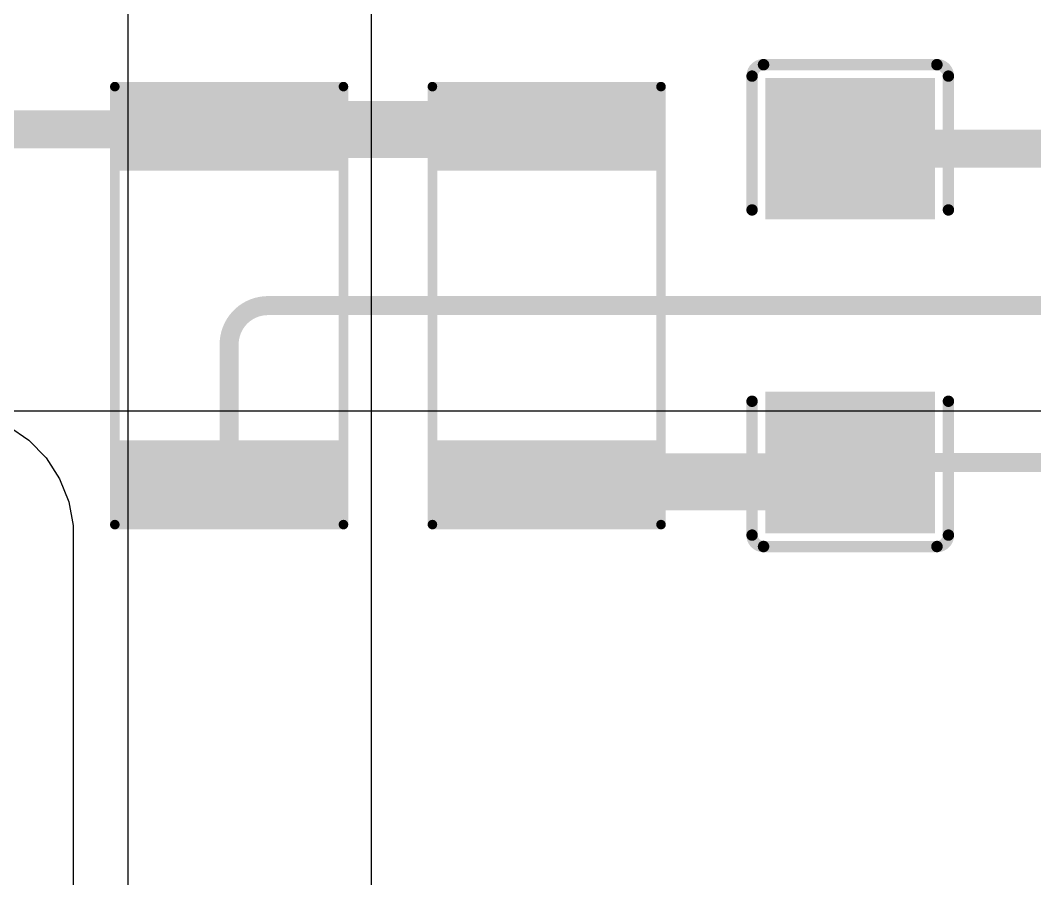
# Model space of a CAD drawing. Header units: inches. Extents: x -2 to 5376, y -4 to 5426.
# Drawn here: x 64.23 to 77.75, y 44.43 to 55.88 of the extents above; entities that cross this region are included whole.
import ezdxf

# ---------------------------------------------------------------- set-up
doc = ezdxf.new("R2010")
doc.units = ezdxf.units.IN
for name, color, linetype in [('Bottom Layer', 5, 'Continuous'), ('Layer 1', 16, 'Continuous'), ('Layer 2', 76, 'Continuous'), ('Top Layer', 1, 'Continuous'), ('Top Overlay', 2, 'Continuous'), ('Top Paste', 8, 'Continuous'), ('Top Solder', 216, 'Continuous')]:
    doc.layers.add(name, color=color, linetype=linetype)

# ---------------------------------------------------------------- blocks, each defined once
blk = doc.blocks.new('RES_2010_63')
at = {"layer": 'Top Layer'}
for points in [[(-2.8, 1.4), (-1.9, 1.4), (-1.9, -1.4), (-2.8, -1.4)], [(1.9, 1.4), (2.8, 1.4), (2.8, -1.4), (1.9, -1.4)]]:
    blk.add_hatch(color=1, dxfattribs=at).paths.add_polyline_path(points)
at = {"layer": 'Top Paste'}
for points in [[(-2.8, 1.4), (-1.9, 1.4), (-1.9, -1.4), (-2.8, -1.4)], [(1.9, 1.4), (2.8, 1.4), (2.8, -1.4), (1.9, -1.4)]]:
    blk.add_hatch(color=8, dxfattribs=at).paths.add_polyline_path(points)
at = {"layer": 'Top Solder'}
for points in [[(-2.902, 1.502), (-1.798, 1.502), (-1.798, -1.502), (-2.902, -1.502)], [(1.798, 1.502), (2.902, 1.502), (2.902, -1.502), (1.798, -1.502)]]:
    blk.add_hatch(color=216, dxfattribs=at).paths.add_polyline_path(points)
at = {"layer": 'Top Overlay'}
for points in [[(2.921, 1.524, 0.127, 0.127, 0), (-2.921, 1.524, 0.127, 0.127, 0)], [(-2.921, -1.524, 0.127, 0.127, 0), (-2.921, 1.524, 0.127, 0.127, 0)], [(2.921, -1.524, 0.127, 0.127, 0), (2.921, 1.524, 0.127, 0.127, 0)], [(2.921, -1.524, 0.127, 0.127, 0), (-2.921, -1.524, 0.127, 0.127, 0)]]:
    blk.add_lwpolyline(points, format="xyseb", dxfattribs=at)
for points in [[(-2.953, 1.524, 0.0635, 0.0635, 1), (-2.889, 1.524, 0.0635, 0.0635, 1)], [(-2.953, 1.524, 0.0635, 0.0635, 1), (-2.889, 1.524, 0.0635, 0.0635, 1)], [(2.889, 1.524, 0.0635, 0.0635, 1), (2.953, 1.524, 0.0635, 0.0635, 1)], [(2.889, 1.524, 0.0635, 0.0635, 1), (2.953, 1.524, 0.0635, 0.0635, 1)], [(-2.953, -1.524, 0.0635, 0.0635, 1), (-2.889, -1.524, 0.0635, 0.0635, 1)], [(-2.953, -1.524, 0.0635, 0.0635, 1), (-2.889, -1.524, 0.0635, 0.0635, 1)], [(2.889, -1.524, 0.0635, 0.0635, 1), (2.953, -1.524, 0.0635, 0.0635, 1)], [(2.889, -1.524, 0.0635, 0.0635, 1), (2.953, -1.524, 0.0635, 0.0635, 1)]]:
    blk.add_lwpolyline(points, format="xyseb", close=True, dxfattribs=at)
blk = doc.blocks.new('RES_2010_64')
at = {"layer": 'Top Layer'}
for points in [[(-2.8, 1.4), (-1.9, 1.4), (-1.9, -1.4), (-2.8, -1.4)], [(1.9, 1.4), (2.8, 1.4), (2.8, -1.4), (1.9, -1.4)]]:
    blk.add_hatch(color=1, dxfattribs=at).paths.add_polyline_path(points)
at = {"layer": 'Top Paste'}
for points in [[(-2.8, 1.4), (-1.9, 1.4), (-1.9, -1.4), (-2.8, -1.4)], [(1.9, 1.4), (2.8, 1.4), (2.8, -1.4), (1.9, -1.4)]]:
    blk.add_hatch(color=8, dxfattribs=at).paths.add_polyline_path(points)
at = {"layer": 'Top Solder'}
for points in [[(-2.902, 1.502), (-1.798, 1.502), (-1.798, -1.502), (-2.902, -1.502)], [(1.798, 1.502), (2.902, 1.502), (2.902, -1.502), (1.798, -1.502)]]:
    blk.add_hatch(color=216, dxfattribs=at).paths.add_polyline_path(points)
at = {"layer": 'Top Overlay'}
for points in [[(2.921, 1.524, 0.127, 0.127, 0), (-2.921, 1.524, 0.127, 0.127, 0)], [(-2.921, -1.524, 0.127, 0.127, 0), (-2.921, 1.524, 0.127, 0.127, 0)], [(2.921, -1.524, 0.127, 0.127, 0), (2.921, 1.524, 0.127, 0.127, 0)], [(2.921, -1.524, 0.127, 0.127, 0), (-2.921, -1.524, 0.127, 0.127, 0)]]:
    blk.add_lwpolyline(points, format="xyseb", dxfattribs=at)
for points in [[(-2.953, 1.524, 0.0635, 0.0635, 1), (-2.889, 1.524, 0.0635, 0.0635, 1)], [(-2.953, 1.524, 0.0635, 0.0635, 1), (-2.889, 1.524, 0.0635, 0.0635, 1)], [(2.889, 1.524, 0.0635, 0.0635, 1), (2.953, 1.524, 0.0635, 0.0635, 1)], [(2.889, 1.524, 0.0635, 0.0635, 1), (2.953, 1.524, 0.0635, 0.0635, 1)], [(-2.953, -1.524, 0.0635, 0.0635, 1), (-2.889, -1.524, 0.0635, 0.0635, 1)], [(-2.953, -1.524, 0.0635, 0.0635, 1), (-2.889, -1.524, 0.0635, 0.0635, 1)], [(2.889, -1.524, 0.0635, 0.0635, 1), (2.953, -1.524, 0.0635, 0.0635, 1)], [(2.889, -1.524, 0.0635, 0.0635, 1), (2.953, -1.524, 0.0635, 0.0635, 1)]]:
    blk.add_lwpolyline(points, format="xyseb", close=True, dxfattribs=at)
blk = doc.blocks.new('C___1808_113')
at = {"layer": 'Top Layer'}
for points in [[(-2.985, 1.08), (-1.2, 1.08), (-1.2, -1.08), (-2.985, -1.08)], [(1.2, 1.08), (2.985, 1.08), (2.985, -1.08), (1.2, -1.08)]]:
    blk.add_hatch(color=1, dxfattribs=at).paths.add_polyline_path(points)
at = {"layer": 'Top Paste'}
for points in [[(-2.985, 1.08), (-1.2, 1.08), (-1.2, -1.08), (-2.985, -1.08)], [(1.2, 1.08), (2.985, 1.08), (2.985, -1.08), (1.2, -1.08)]]:
    blk.add_hatch(color=8, dxfattribs=at).paths.add_polyline_path(points)
at = {"layer": 'Top Solder'}
for points in [[(-3.036, 1.131), (-1.149, 1.131), (-1.149, -1.131), (-3.036, -1.131)], [(1.149, 1.131), (3.036, 1.131), (3.036, -1.131), (1.149, -1.131)]]:
    blk.add_hatch(color=216, dxfattribs=at).paths.add_polyline_path(points)
at = {"layer": 'Top Overlay'}
for points in [[(-3.214, 1.156, 0.152, 0.152, -0.414214), (-3.061, 1.309, 0.152, 0.152, 0)], [(-1.276, 1.309, 0.152, 0.152, 0), (-3.061, 1.309, 0.152, 0.152, 0)], [(3.061, 1.309, 0.152, 0.152, 0), (1.276, 1.309, 0.152, 0.152, 0)], [(3.061, 1.309, 0.152, 0.152, -0.414214), (3.214, 1.156, 0.152, 0.152, 0)], [(-3.214, -1.156, 0.152, 0.152, 0), (-3.214, 1.156, 0.152, 0.152, 0)], [(3.214, -1.156, 0.152, 0.152, 0), (3.214, 1.156, 0.152, 0.152, 0)], [(-3.061, -1.309, 0.152, 0.152, -0.414214), (-3.214, -1.156, 0.152, 0.152, 0)], [(3.214, -1.156, 0.152, 0.152, -0.414214), (3.061, -1.309, 0.152, 0.152, 0)], [(-1.276, -1.309, 0.152, 0.152, 0), (-3.061, -1.309, 0.152, 0.152, 0)], [(3.061, -1.309, 0.152, 0.152, 0), (1.276, -1.309, 0.152, 0.152, 0)]]:
    blk.add_lwpolyline(points, format="xyseb", dxfattribs=at)
for points in [[(-3.099, 1.309, 0.0762, 0.0762, 1), (-3.023, 1.309, 0.0762, 0.0762, 1)], [(-3.099, 1.309, 0.0762, 0.0762, 1), (-3.023, 1.309, 0.0762, 0.0762, 1)], [(-1.314, 1.309, 0.0762, 0.0762, 1), (-1.238, 1.309, 0.0762, 0.0762, 1)], [(1.238, 1.309, 0.0762, 0.0762, 1), (1.314, 1.309, 0.0762, 0.0762, 1)], [(3.023, 1.309, 0.0762, 0.0762, 1), (3.099, 1.309, 0.0762, 0.0762, 1)], [(3.023, 1.309, 0.0762, 0.0762, 1), (3.099, 1.309, 0.0762, 0.0762, 1)], [(-3.252, 1.156, 0.0762, 0.0762, 1), (-3.175, 1.156, 0.0762, 0.0762, 1)], [(-3.252, 1.156, 0.0762, 0.0762, 1), (-3.175, 1.156, 0.0762, 0.0762, 1)], [(3.175, 1.156, 0.0762, 0.0762, 1), (3.252, 1.156, 0.0762, 0.0762, 1)], [(3.175, 1.156, 0.0762, 0.0762, 1), (3.252, 1.156, 0.0762, 0.0762, 1)], [(-3.252, -1.156, 0.0762, 0.0762, 1), (-3.175, -1.156, 0.0762, 0.0762, 1)], [(-3.252, -1.156, 0.0762, 0.0762, 1), (-3.175, -1.156, 0.0762, 0.0762, 1)], [(3.175, -1.156, 0.0762, 0.0762, 1), (3.252, -1.156, 0.0762, 0.0762, 1)], [(3.175, -1.156, 0.0762, 0.0762, 1), (3.252, -1.156, 0.0762, 0.0762, 1)], [(-3.099, -1.309, 0.0762, 0.0762, 1), (-3.023, -1.309, 0.0762, 0.0762, 1)], [(-3.099, -1.309, 0.0762, 0.0762, 1), (-3.023, -1.309, 0.0762, 0.0762, 1)], [(-1.314, -1.309, 0.0762, 0.0762, 1), (-1.238, -1.309, 0.0762, 0.0762, 1)], [(1.238, -1.309, 0.0762, 0.0762, 1), (1.314, -1.309, 0.0762, 0.0762, 1)], [(3.023, -1.309, 0.0762, 0.0762, 1), (3.099, -1.309, 0.0762, 0.0762, 1)], [(3.023, -1.309, 0.0762, 0.0762, 1), (3.099, -1.309, 0.0762, 0.0762, 1)]]:
    blk.add_lwpolyline(points, format="xyseb", close=True, dxfattribs=at)

msp = doc.modelspace()

# ---------------------------------------------------------------- linework, layer by layer
at = {"layer": 'Bottom Layer'}
for p, q in [((68.91, 38.97), (68.91, 62.98)), ((65.659, 57.074), (65.659, 40.767))]:
    msp.add_line(p, q, dxfattribs=at)
at = {"layer": 'Layer 1'}
msp.add_line((-1.052, 50.673), (86.555, 50.673), dxfattribs=at)
at = {"layer": 'Layer 2'}
for p, q in [((64.066, 50.469), (64.339, 50.281)), ((64.339, 50.281), (64.57, 50.043)), ((64.57, 50.043), (64.75, 49.765)), ((64.75, 49.765), (64.872, 49.456)), ((64.872, 49.456), (64.93, 49.142)), ((64.93, 49.142), (64.929, 48.964)), ((64.929, 48.964), (64.929, 48.964)), ((64.929, 48.964), (64.929, 48.964)), ((64.929, 48.964), (64.929, 27.943))]:
    msp.add_line(p, q, dxfattribs=at)
at = {"layer": 'Top Layer'}
for points in [[(67.01, 54.425, 0.762, 0.762, 0), (71.244, 54.425, 0.762, 0.762, 0)], [(63.04, 54.425, 0.508, 0.508, 0), (66.248, 54.425, 0.508, 0.508, 0)], [(75.291, 54.168, 0.508, 0.508, 0), (82.019, 54.168, 0.508, 0.508, 0)], [(67.01, 51.558, 0.254, 0.254, -0.414214), (67.527, 52.075, 0.254, 0.254, 0)], [(67.527, 52.075, 0.254, 0.254, 0), (86.319, 52.075, 0.254, 0.254, 0)], [(67.01, 49.725, 0.254, 0.254, 0), (67.01, 51.558, 0.254, 0.254, 0)], [(71.244, 49.725, 0.762, 0.762, 0), (75.033, 49.725, 0.762, 0.762, 0)], [(75.291, 49.982, 0.254, 0.254, -0.414214), (75.033, 49.725, 0.254, 0.254, 0)], [(75.291, 49.982, 0.254, 0.254, 0), (88.191, 49.982, 0.254, 0.254, 0)]]:
    msp.add_lwpolyline(points, format="xyseb", dxfattribs=at)
for points in [[(66.82, 54.425, 0.381, 0.381, 1), (67.201, 54.425, 0.381, 0.381, 1)], [(71.053, 54.425, 0.381, 0.381, 1), (71.434, 54.425, 0.381, 0.381, 1)], [(66.121, 54.425, 0.254, 0.254, 1), (66.375, 54.425, 0.254, 0.254, 1)], [(75.164, 54.168, 0.254, 0.254, 1), (75.418, 54.168, 0.254, 0.254, 1)], [(67.464, 52.075, 0.127, 0.127, 1), (67.591, 52.075, 0.127, 0.127, 1)], [(67.464, 52.075, 0.127, 0.127, 1), (67.591, 52.075, 0.127, 0.127, 1)], [(66.947, 51.558, 0.127, 0.127, 1), (67.074, 51.558, 0.127, 0.127, 1)], [(66.947, 51.558, 0.127, 0.127, 1), (67.074, 51.558, 0.127, 0.127, 1)], [(71.053, 49.725, 0.381, 0.381, 1), (71.434, 49.725, 0.381, 0.381, 1)], [(74.843, 49.725, 0.381, 0.381, 1), (75.224, 49.725, 0.381, 0.381, 1)], [(75.227, 49.982, 0.127, 0.127, 1), (75.354, 49.982, 0.127, 0.127, 1)], [(75.227, 49.982, 0.127, 0.127, 1), (75.354, 49.982, 0.127, 0.127, 1)], [(66.947, 49.725, 0.127, 0.127, 1), (67.074, 49.725, 0.127, 0.127, 1)], [(74.97, 49.725, 0.127, 0.127, 1), (75.097, 49.725, 0.127, 0.127, 1)]]:
    msp.add_lwpolyline(points, format="xyseb", close=True, dxfattribs=at)

# ---------------------------------------------------------------- block references
at = {"rotation": 270}
for name, p in [('C___1808_113', (75.291, 52.075)), ('RES_2010_64', (67.01, 52.075)), ('RES_2010_63', (71.244, 52.075))]:
    msp.add_blockref(name, p, dxfattribs=at)

doc.saveas('drawing.dxf')
